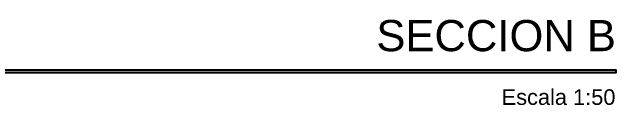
# Model space of a CAD drawing. Header units: inches. Extents: x -6 to 158, y 10 to 161.
# Drawn here: x 70.24 to 78.98, y 28.65 to 30.03 of the extents above; entities that cross this region are included whole.
import ezdxf

# ---------------------------------------------------------------- set-up
doc = ezdxf.new("R2010")
doc.units = ezdxf.units.IN
doc.header["$MEASUREMENT"] = 0
doc.layers.add('4 Paredes', color=5, linetype='Continuous')
doc.layers.add('6', color=6, linetype='Continuous')
doc.styles.add('Arial', font='arial.ttf', dxfattribs={"height": 250})

msp = doc.modelspace()

# ---------------------------------------------------------------- hatches: boundary and pattern name
at = {"layer": '6'}
h = msp.add_hatch(color=256, dxfattribs=at)
h.dxf.hatch_style = 1
h.paths.add_polyline_path([(59.5283, 29.2031), (59.5283, 29.1611), (78.8721, 29.1611), (78.8721, 29.2031)])

# ---------------------------------------------------------------- linework, layer by layer
msp.add_line((59.5283, 29.2031), (78.8721, 29.2031))
msp.add_lwpolyline([(59.5283, 29.2031), (78.8721, 29.2031), (78.8721, 29.1611), (59.5283, 29.1611)], close=True, dxfattribs=at)

# ---------------------------------------------------------------- texts
at = {"layer": '4 Paredes', "attachment_point": 3, "line_spacing_factor": 0.941778, "style": 'Arial', "bg_fill": 3, "box_fill_scale": 1.25, "bg_fill_color": 256, "bg_fill_true_color": 13158600, "bg_fill_transparency": 0}
for s, insert, char_height, width in [('\\pt19.173,19.619;SECCION B\\P', (78.8721, 29.9166), 0.44588, 19.34376), ('Escala 1:50', (78.8647, 28.9258), 0.22294, 4.364751)]:
    msp.add_mtext(s, dxfattribs=dict(at, insert=insert, char_height=char_height, width=width))

doc.saveas('drawing.dxf')
